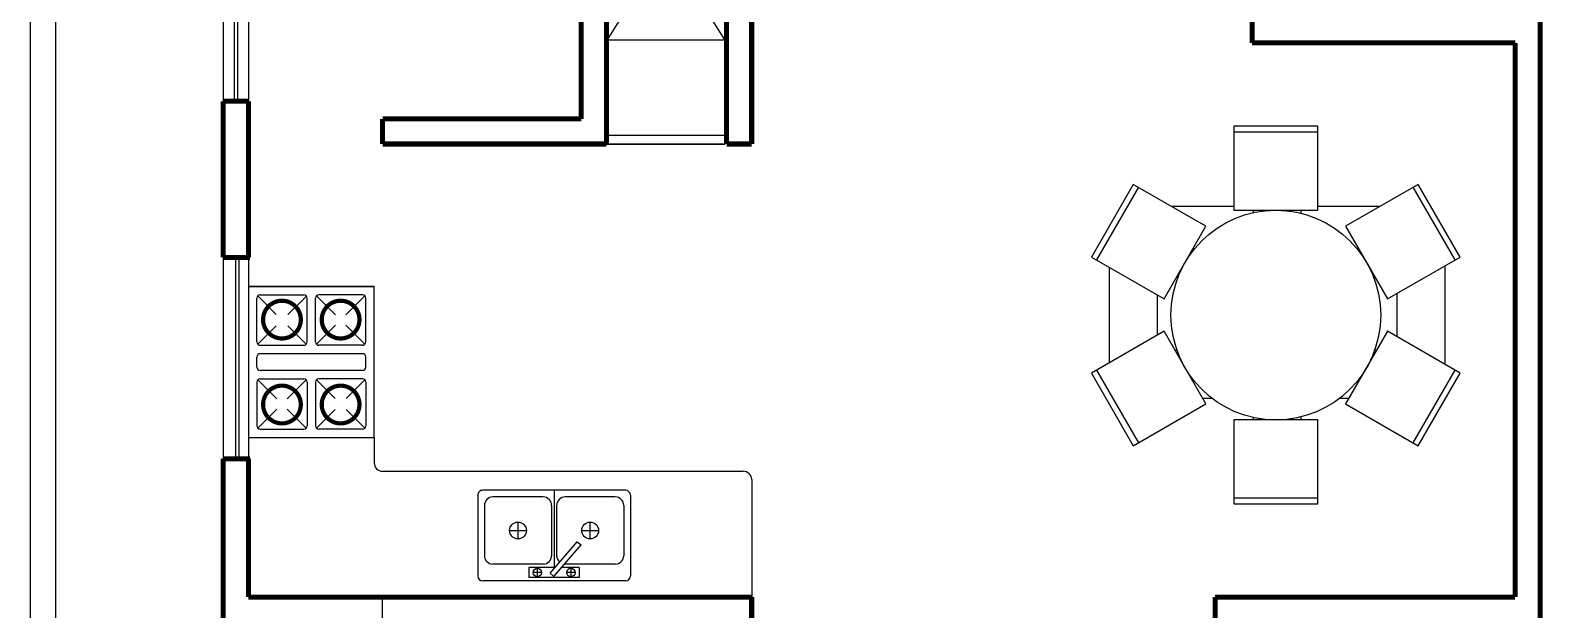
# Model space of a CAD drawing. Header units: millimetres. Extents: x -54.3 to 12.1, y 152.8 to 185.4.
# Drawn here: x -54.28 to -45.27, y 170.61 to 174.06 of the extents above; entities that cross this region are included whole.
import ezdxf

# ---------------------------------------------------------------- set-up
doc = ezdxf.new("R2010")
doc.units = ezdxf.units.MM
doc.header["$LTSCALE"] = 2
for name, color, linetype in [('AUXILIARES', 210, 'Continuous'), ('MUEBLES', 8, 'Continuous'), ('MUEBLES-1', 8, 'Continuous'), ('MUROS', 30, 'Continuous'), ('PISO INTERIOR', 41, 'Continuous'), ('VENTANAS', 170, 'Continuous')]:
    doc.layers.add(name, color=color, linetype=linetype)

# ---------------------------------------------------------------- blocks, each defined once
blk = doc.blocks.new('antecomedor')
at = {"color": 0, "linetype": 'ByBlock', "lineweight": -2}
for p, q in [((0.25, 1.0896), (-0.25, 1.0896)), ((-0.8186, 0.7613), (-1.0686, 0.3283)), ((1.0686, 0.3283), (0.8186, 0.7613)), ((-1.0686, -0.3283), (-0.8186, -0.7613)), ((0.8186, -0.7613), (1.0686, -0.3283)), ((-0.25, -1.0896), (0.25, -1.0896))]:
    blk.add_line(p, q, dxfattribs=at)
for points in [[(0.25, 1.125), (-0.25, 1.125), (-0.25, 0.625), (0.25, 0.625)], [(-0.8493, 0.779), (-1.0993, 0.346), (-0.6663, 0.096), (-0.4163, 0.529)], [(1.0993, 0.346), (0.8493, 0.779), (0.4163, 0.529), (0.6663, 0.096)], [(-1.0993, -0.346), (-0.8493, -0.779), (-0.4163, -0.529), (-0.6663, -0.096)], [(0.8493, -0.779), (1.0993, -0.346), (0.6663, -0.096), (0.4163, -0.529)], [(-0.25, -1.125), (0.25, -1.125), (0.25, -0.625), (-0.25, -0.625)]]:
    blk.add_lwpolyline(points, close=True, dxfattribs=at)
blk.add_circle((0, 0), 0.625, dxfattribs=at)
blk = doc.blocks.new('COCINA')
for p, q in [((-0.4434, 0.4007), (-0.4434, -0.3493)), ((0.4566, 0.4007), (-0.4434, 0.4007)), ((0.4566, 0.4007), (0.4566, -0.3493)), ((0.4566, -0.3493), (0.4566, 0.4007)), ((-0.3934, 0.3307), (-0.3934, 0.0707)), ((-0.3875, 0.3449), (-0.274, 0.2314)), ((-0.1134, 0.3507), (-0.3734, 0.3507)), ((-0.2128, 0.2314), (-0.0992, 0.3449)), ((-0.0934, 0.3307), (-0.0934, 0.0707)), ((-0.0434, -0.2793), (-0.0434, 0.3307)), ((-0.0234, 0.3507), (0.0366, 0.3507)), ((0.0566, -0.2793), (0.0566, 0.3307)), ((0.1066, 0.3307), (0.1066, 0.0707)), ((0.1125, 0.3449), (0.222, 0.2343)), ((0.1266, 0.3507), (0.3866, 0.3507)), ((0.29, 0.2341), (0.4008, 0.3449)), ((0.4066, 0.3307), (0.4066, 0.0707)), ((-0.3875, 0.0566), (-0.274, 0.1701)), ((-0.2128, 0.1701), (-0.0992, 0.0566)), ((0.1125, 0.0566), (0.2218, 0.166)), ((0.2898, 0.1658), (0.3996, 0.055)), ((-0.1134, 0.0507), (-0.3734, 0.0507)), ((-0.1134, 0.0007), (-0.3734, 0.0007)), ((0.1266, 0.0507), (0.3866, 0.0507)), ((0.1266, 0.0007), (0.3866, 0.0007)), ((-0.3934, -0.2793), (-0.3934, -0.0193)), ((-0.2764, -0.1162), (-0.3875, -0.0051)), ((-0.2103, -0.1162), (-0.0992, -0.0051)), ((-0.0934, -0.2793), (-0.0934, -0.0193)), ((0.1066, -0.2793), (0.1066, -0.0193)), ((0.1125, -0.0051), (0.2259, -0.1185)), ((0.2873, -0.1185), (0.4008, -0.0051)), ((0.4066, -0.2793), (0.4066, -0.0193)), ((0.1125, -0.2934), (0.2259, -0.18)), ((0.2873, -0.18), (0.4008, -0.2934)), ((-0.3875, -0.2934), (-0.2764, -0.1823)), ((-0.0992, -0.2934), (-0.2103, -0.1823)), ((-0.4434, -0.3493), (0.4566, -0.3493)), ((-0.1134, -0.2993), (-0.3734, -0.2993)), ((-0.0234, -0.2993), (0.0366, -0.2993)), ((0.1266, -0.2993), (0.3866, -0.2993)), ((0.1266, -0.2993), (0.3866, -0.2993))]:
    blk.add_line(p, q)
at = {"const_width": 0.025}
for points in [[(-0.3589, 0.2006, 1), (-0.1339, 0.2006, 1)], [(0.3721, 0.2006, -1), (0.1471, 0.2006, -1)], [(-0.3589, -0.1491, -1), (-0.1339, -0.1491, -1)], [(0.3721, -0.1491, 1), (0.1471, -0.1491, 1)]]:
    blk.add_lwpolyline(points, format="xyb", close=True, dxfattribs=at)
for centre, start, end in [((-0.3734, 0.3307), 90, 180), ((-0.1134, 0.3307), 0, 90), ((-0.0234, 0.3307), 90, 180), ((0.0366, 0.3307), 0, 90), ((0.1266, 0.3307), 90, 180), ((0.3866, 0.3307), 0, 90), ((-0.3734, 0.0707), 180, 270), ((-0.3734, -0.0193), 90, 180), ((-0.1134, 0.0707), 270, 0), ((-0.1134, -0.0193), 0, 90), ((0.1266, 0.0707), 180, 270), ((0.1266, -0.0193), 90, 180), ((0.3866, 0.0707), 270, 0), ((0.3866, -0.0193), 0, 90), ((-0.3734, -0.2793), 180, 270), ((-0.1134, -0.2793), 270, 0), ((-0.0234, -0.2793), 180, 270), ((0.0366, -0.2793), 270, 0), ((0.1266, -0.2793), 180, 270), ((0.3866, -0.2793), 270, 0)]:
    blk.add_arc(centre, 0.02, start, end)
blk = doc.blocks.new('REFRI')
for p, q in [((-0.3475, 0.2706), (-0.2475, 0.4306)), ((-0.2475, 0.4306), (0.2525, 0.4306)), ((0.3525, 0.2706), (0.2525, 0.4306)), ((-0.3475, -0.3494), (-0.3475, 0.2706)), ((-0.3475, 0.2706), (0.3525, 0.2706)), ((0.3525, 0.2706), (0.3525, -0.3494)), ((0.3525, -0.2994), (-0.3475, -0.2994)), ((0.3525, -0.3494), (-0.3475, -0.3494))]:
    blk.add_line(p, q)
blk = doc.blocks.new('TARGAT')
at = {"layer": 'MUEBLES-1', "linetype": 'Continuous'}
for p, q in [((-0.455, -0.2), (-0.455, 0.28)), ((-0.425, 0.31), (0.425, 0.31)), ((0.0011, 0.2842), (-0.1608, 0.0961)), ((-0.15, 0.29), (0.15, 0.29)), ((-0.15, 0.23), (-0.15, 0.29)), ((-0.1, 0.23), (-0.1, 0.29)), ((0.0011, 0.2842), (0.0238, 0.2647)), ((0.1, 0.23), (0.1, 0.29)), ((0.15, 0.23), (0.15, 0.29)), ((0.455, -0.2), (0.455, 0.28)), ((-0.365, 0.21), (-0.065, 0.21)), ((-0.15, 0.23), (-0.0456, 0.23)), ((0.0238, 0.2647), (-0.138, 0.0765)), ((-0.125, 0.26), (-0.075, 0.26)), ((-0.006, 0.23), (0.15, 0.23)), ((0, -0.23), (0, 0.23)), ((0.065, 0.21), (0.365, 0.21)), ((0.075, 0.26), (0.125, 0.26)), ((-0.415, -0.14), (-0.415, 0.16)), ((-0.138, 0.0765), (-0.1608, 0.0961)), ((-0.015, -0.14), (-0.015, 0.16)), ((0.015, -0.14), (0.015, 0.16)), ((0.415, -0.14), (0.415, 0.16)), ((-0.165, 0.01), (-0.265, 0.01)), ((-0.215, 0.06), (-0.215, -0.04)), ((0.265, 0.01), (0.165, 0.01)), ((0.215, 0.06), (0.215, -0.04)), ((-0.425, -0.23), (0.425, -0.23)), ((-0.365, -0.19), (-0.065, -0.19)), ((0.065, -0.19), (0.365, -0.19))]:
    blk.add_line(p, q, dxfattribs=at)
for centre, radius in [((-0.1, 0.2595), 0.025), ((0.1, 0.26), 0.025), ((-0.1, 0.26), 0.000542), ((-0.215, 0.01), 0.05), ((0.215, 0.01), 0.05)]:
    blk.add_circle(centre, radius, dxfattribs=at)
for centre, radius, start, end in [((-0.425, 0.28), 0.03, 90, 180), ((0.425, 0.28), 0.03, 0, 90), ((-0.365, 0.16), 0.05, 90, 180), ((-0.065, 0.16), 0.05, 87.50661, 90), ((-0.065, 0.16), 0.05, 0, 50.36094), ((0.065, 0.16), 0.05, 90, 180), ((0.365, 0.16), 0.05, 0, 90), ((-0.365, -0.14), 0.05, 180, 270), ((-0.065, -0.14), 0.05, 270, 0), ((0.065, -0.14), 0.05, 180, 270), ((0.365, -0.14), 0.05, 270, 0), ((-0.425, -0.2), 0.03, 180, 270), ((0.425, -0.2), 0.03, 270, 0)]:
    blk.add_arc(centre, radius, start, end, dxfattribs=at)

msp = doc.modelspace()

# ---------------------------------------------------------------- linework, layer by layer
for p, q in [((-50.8501, 173.5351), (-50.8443, 173.5351)), ((-50.8443, 173.3851), (-50.1443, 173.3851)), ((-49.9843, 170.6851), (-49.9843, 170.6851))]:
    msp.add_line(p, q)
at = {"layer": 'AUXILIARES'}
msp.add_line((-52.1843, 170.5351), (-52.1843, 170.6851), dxfattribs=at)
at = {"layer": 'MUEBLES'}
for p, q in [((-52.2343, 171.6358), (-52.2343, 171.4851)), ((-52.1843, 171.4351), (-50.0343, 171.4351)), ((-49.9843, 171.3851), (-49.9843, 170.6851))]:
    msp.add_line(p, q, dxfattribs=at)
for centre, start, end in [((-52.1843, 171.4851), 180, 270), ((-50.0343, 171.3851), 0, 90)]:
    msp.add_arc(centre, 0.05, start, end, dxfattribs=at)
at = {"layer": 'MUROS'}
for p, q in [((-54.2843, 180.1351), (-54.2843, 168.1351)), ((-54.1343, 179.9851), (-54.1343, 168.1351)), ((-53.1343, 174.8398), (-53.1343, 173.6398)), ((-52.9843, 174.8398), (-52.9843, 173.6398)), ((-53.1343, 172.7094), (-53.1343, 171.5094)), ((-52.9843, 172.7094), (-52.9843, 171.5094))]:
    msp.add_line(p, q, dxfattribs=at)
at = {"layer": 'MUROS', "const_width": 0.03}
for points in [[(-45.2843, 178.1351), (-45.2843, 165.2851)], [(-49.9843, 175.1851), (-49.9843, 173.3851)], [(-51.0001, 173.5351), (-51.0001, 174.3601)], [(-50.8501, 173.3792), (-50.8501, 174.2101)], [(-50.1343, 174.2101), (-50.1343, 173.3851)], [(-47.0015, 173.9879), (-47.0015, 174.1379)], [(-47.0015, 173.9879), (-45.4327, 173.9879)], [(-45.4343, 170.6851), (-45.4343, 173.9879)], [(-53.1343, 173.6398), (-53.1343, 172.7094)], [(-53.1343, 173.6398), (-52.9843, 173.6398)], [(-52.9843, 173.6398), (-52.9843, 172.7094)], [(-52.1843, 173.5351), (-51.0001, 173.5351)], [(-52.1843, 173.3851), (-52.1843, 173.5351)], [(-52.1843, 173.3851), (-50.8501, 173.3851)], [(-50.1343, 173.3851), (-49.9843, 173.3851)], [(-53.1343, 172.7094), (-52.9743, 172.7094)], [(-53.1343, 171.5094), (-53.1343, 170.2351)], [(-53.1343, 171.5094), (-52.9743, 171.5094)], [(-52.9843, 171.5094), (-52.9843, 170.6851)], [(-52.9843, 170.6851), (-49.9843, 170.6851)], [(-49.9843, 170.5351), (-49.9843, 170.6851)], [(-47.2218, 170.6851), (-45.4343, 170.6851)], [(-47.2218, 170.6851), (-47.2218, 169.7661)]]:
    msp.add_lwpolyline(points, dxfattribs=at)
at = {"layer": 'PISO INTERIOR'}
for p, q in [((-50.1374, 173.5351), (-50.1374, 174.2101)), ((-47.4828, 173.0138), (-47.1103, 173.0138)), ((-46.6103, 173.0138), (-46.2378, 173.0138)), ((-46.9942, 172.9763), (-46.9942, 172.9908)), ((-46.7084, 172.972), (-46.7084, 172.9908)), ((-47.3728, 172.7281), (-47.3696, 172.7281)), ((-46.3511, 172.7281), (-46.3478, 172.7281)), ((-47.8514, 172.0822), (-47.8514, 172.6493)), ((-45.8512, 172.0718), (-45.8512, 172.6597)), ((-47.5657, 172.2472), (-47.5657, 172.4843)), ((-46.1369, 172.2368), (-46.1369, 172.4947)), ((-47.4613, 172.1566), (-47.4493, 172.1566)), ((-46.2714, 172.1566), (-46.2594, 172.1566)), ((-47.2963, 171.8708), (-47.242, 171.8708)), ((-46.4787, 171.8708), (-46.4227, 171.8708)), ((-46.9942, 171.7408), (-46.9942, 171.7553)), ((-46.7084, 171.7408), (-46.7084, 171.7595))]:
    msp.add_line(p, q, dxfattribs=at)
at = {"layer": 'VENTANAS'}
for p, q in [((-53.0693, 174.8398), (-53.0693, 173.6398)), ((-53.0493, 174.8398), (-53.0493, 173.6398)), ((-53.0593, 171.5094), (-53.0593, 172.7094)), ((-53.0393, 171.5094), (-53.0393, 172.7094))]:
    msp.add_line(p, q, dxfattribs=at)

# ---------------------------------------------------------------- block references
at = {"rotation": 180}
msp.add_blockref('TARGAT', (-51.162, 171.0921), dxfattribs=at)
at = {"layer": 'MUEBLES'}
for name, p in [('REFRI', (-50.4968, 173.7344)), ('antecomedor', (-46.8603, 172.3658))]:
    msp.add_blockref(name, p, dxfattribs=at)
at = {"layer": 'MUEBLES', "color": 0, "linetype": 'ByBlock', "lineweight": -2, "rotation": 90}
msp.add_blockref('COCINA', (-52.5835, 172.0792), dxfattribs=at)

doc.saveas('drawing.dxf')
